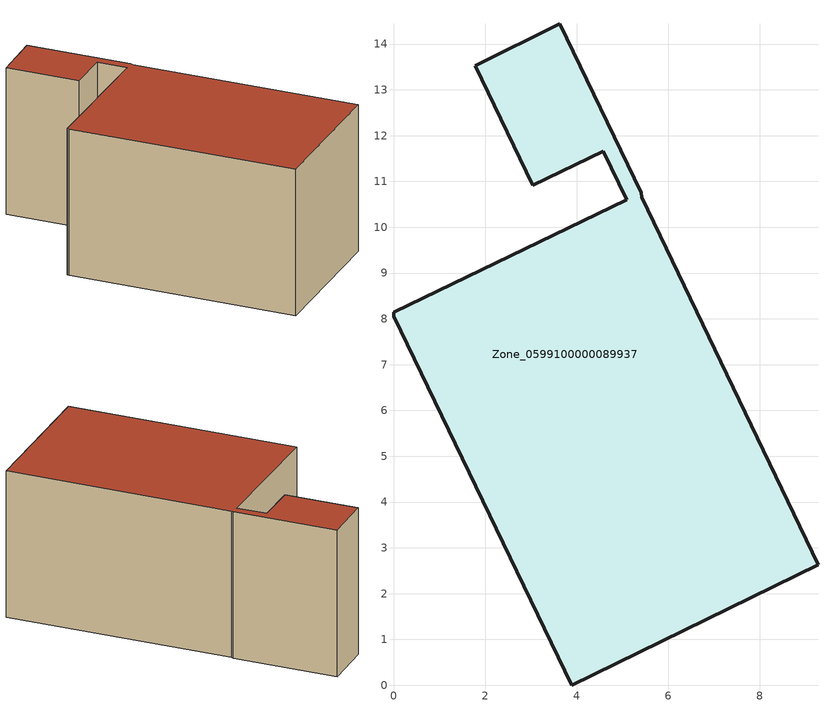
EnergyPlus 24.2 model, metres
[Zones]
Zone_0599100000089937
 floor ground (C_G): 5.09,10.6 4.58,11.66 3.04,10.92 1.79,13.53 3.63,14.44 5.41,10.75 5.42,10.65 9.27,2.63 3.89,0 0.01,8.06 0,8.14 z0
 wall outside (C_F): 0.01,8.06 3.89,0 9.27,2.63 5.42,10.65 5.41,10.75 3.63,14.44 1.79,13.53 3.04,10.92 4.58,11.66 5.09,10.6 0,8.14 0.01,8.06 z0:5.89
 roof outside (C_R): 5.09,10.6 0,8.14 0.01,8.06 3.89,0 9.27,2.63 5.42,10.65 5.41,10.75 3.63,14.44 1.79,13.53 3.04,10.92 4.58,11.66 z5.89
[BUILDING]
Pand.0599100000089937: North Axis=0; Terrain=City; Loads Convergence Tolerance Value=0.04; Temperature Convergence Tolerance Value=0.4; Solar Distribution=FullExterior; Maximum Number of Warmup Days=25; Minimum Number of Warmup Days=1
[Site:Location]
Rotterdam.The.Hague.AP_ZH_NLD Design_Conditions: Latitude=51.96; Longitude=4.45; Time Zone=1; Elevation=-4.5
[SITE:GROUNDTEMPERATURE:BUILDINGSURFACE]
18, 18, 18, 18, 18, 18, 18, 18, 18, 18, 18, 18
[MATERIAL] Thermal Absorptance=0.9; Solar Absorptance=0.7; Visible Absorptance=0.7
Name | Roughness | Thickness | Conductivity | Density | Specific Heat
G.TI.1965-1974 | MediumSmooth | 0.15 | 0.882353 | 540 | 1210
F.TI.1965-1974 | Rough | 0.3 | 0.697674 | 1920 | 840
R.TI.1965-1974 | MediumRough | 0.2 | 0.232558 | 1500 | 1000
[CONSTRUCTION]
C_G: G.TI.1965-1974
C_F: F.TI.1965-1974
C_R: R.TI.1965-1974
[ZONE]
Zone_0599100000089937: Type=1; Multiplier=1; Ceiling Height=Autocalculate; Volume=Autocalculate; Floor Area=autocalculate; Part of Total Floor Area=Yes
[ZONEINFILTRATION:DESIGNFLOWRATE]
Infil_Zone_0599100000089937: Zone or ZoneList or Space or SpaceList=Zone_0599100000089937; Schedule=AlwaysOn; Design Flow Rate Calculation Method=Flow/Area; Flow Rate per Floor Area=0.003; Constant Term Coefficient=1; Temperature Term Coefficient=0; Velocity Term Coefficient=0; Velocity Squared Term Coefficient=0
[HVACTEMPLATE:ZONE:IDEALLOADSAIRSYSTEM]
Zone_0599100000089937: Maximum Heating Supply Air Temperature=50; Minimum Cooling Supply Air Temperature=13; Maximum Heating Supply Air Humidity Ratio=0.0156; Minimum Cooling Supply Air Humidity Ratio=0.0077; Heating Limit=NoLimit; Cooling Limit=NoLimit; Dehumidification Control Type=ConstantSensibleHeatRatio; Cooling Sensible Heat Ratio=0.7; Dehumidification Setpoint=60; Humidification Control Type=None; Humidification Setpoint=30; Outdoor Air Method=None; Outdoor Air Flow Rate per Person=0.00944; Outdoor Air Flow Rate per Zone Floor Area=0; Outdoor Air Flow Rate per Zone=0; Demand Controlled Ventilation Type=None; Outdoor Air Economizer Type=NoEconomizer; Heat Recovery Type=None; Sensible Heat Recovery Effectiveness=0.7; Latent Heat Recovery Effectiveness=0.65
[ZONECONTROL:THERMOSTAT]
ThermostatControl_Zone_0599100000089937: Zone or ZoneList=Zone_0599100000089937; Control Type Schedule=DualSetpointControlType; Control 1=Thermostat_Zone_0599100000089937; Temperature Difference Between Cutout And Setpoint=0
[THERMOSTATSETPOINT:DUALSETPOINT]
Thermostat_Zone_0599100000089937: Heating Setpoint Temperature Schedule=HeatingSetpoint_Zone_0599100000089937; Cooling Setpoint Temperature Schedule=CoolingSetpoint_Zone_0599100000089937
[SCHEDULE:COMPACT]
HeatingSetpoint_Zone_0599100000089937: Through: 12/31, For: AllDays, Until: 24:00, 21
CoolingSetpoint_Zone_0599100000089937: Through: 12/31, For: AllDays, Until: 24:00, 24
DualSetpointControlType: Through: 12/31, For: AllDays, Until: 24:00, 4
AlwaysOn: Through: 12/31, For: AllDays, Until: 24:00, 1
